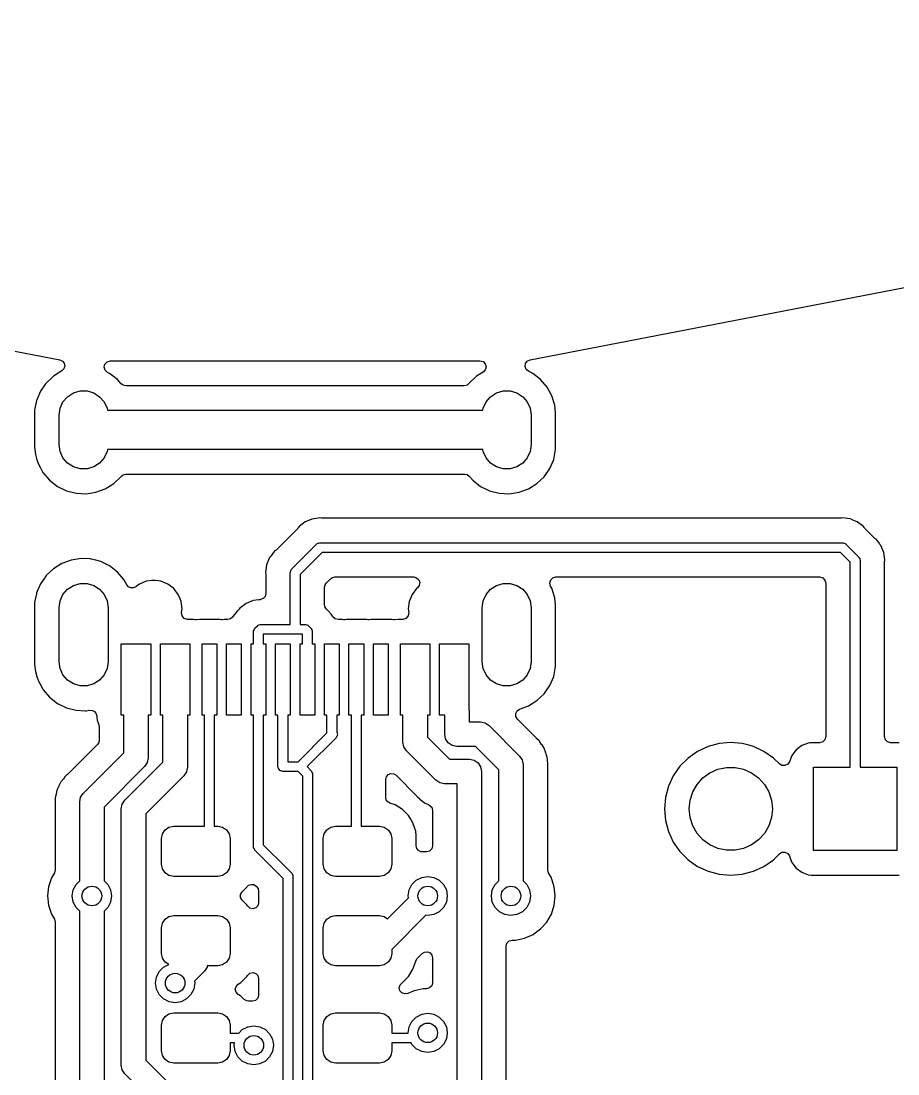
# Model space of a CAD drawing. Extents: x 41 to 271, y -133 to -23.
# Drawn here: x 150.36 to 168.26, y -49.61 to -28.11 of the extents above; entities that cross this region are included whole.
import ezdxf

# ---------------------------------------------------------------- set-up
doc = ezdxf.new("R2010")
doc.units = 0
doc.layers.add('BLACK', color=7, linetype='CONTINUOUS')

msp = doc.modelspace()

# ---------------------------------------------------------------- linework, layer by layer
at = {"layer": 'BLACK', "linetype": 'CONTINUOUS'}
for p, q in [((115.211, -28.1145), (151.15, -35.0294)), ((160.751, -35.0311), (187.64, -29.8303)), ((151.15, -35.0294), (151.204, -35.0539)), ((160.695, -35.0572), (160.751, -35.0311)), ((151.233, -35.2143), (151.192, -35.2564)), ((151.204, -35.0539), (151.24, -35.1002)), ((151.251, -35.158), (151.233, -35.2143)), ((151.24, -35.1002), (151.251, -35.158)), ((152.054, -35.1795), (152.069, -35.1154)), ((152.074, -35.2422), (152.054, -35.1795)), ((152.069, -35.1154), (152.115, -35.068)), ((152.124, -35.2858), (152.074, -35.2422)), ((152.115, -35.068), (152.178, -35.0505)), ((152.178, -35.0505), (159.729, -35.0505)), ((159.729, -35.0505), (159.791, -35.0667)), ((159.791, -35.0667), (159.836, -35.1111)), ((159.838, -35.2336), (159.795, -35.2797)), ((159.836, -35.1111), (159.853, -35.172)), ((159.853, -35.172), (159.838, -35.2336)), ((160.651, -35.1673), (160.659, -35.1066)), ((160.673, -35.2244), (160.651, -35.1673)), ((160.659, -35.1066), (160.695, -35.0572)), ((160.719, -35.2641), (160.673, -35.2244)), ((150.989, -35.393), (150.871, -35.5049)), ((151.018, -35.3647), (150.989, -35.393)), ((151.192, -35.2564), (151.018, -35.3647)), ((152.166, -35.3066), (152.124, -35.2858)), ((152.327, -35.4311), (152.166, -35.3066)), ((152.4, -35.5163), (152.327, -35.4311)), ((159.658, -35.3647), (159.511, -35.5049)), ((159.795, -35.2797), (159.658, -35.3647)), ((160.806, -35.3066), (160.719, -35.2641)), ((160.967, -35.4311), (160.806, -35.3066)), ((160.806, -35.3066), (160.806, -35.3066)), ((161.099, -35.5855), (160.967, -35.4311)), ((150.755, -35.6719), (150.679, -35.8487)), ((150.859, -35.5222), (150.755, -35.6719)), ((150.871, -35.5049), (150.859, -35.5222)), ((151.426, -35.7052), (151.563, -35.6651)), ((151.563, -35.6651), (151.705, -35.6651)), ((151.705, -35.6651), (151.842, -35.7052)), ((152.442, -35.5482), (152.4, -35.5163)), ((152.494, -35.5595), (152.442, -35.5482)), ((159.408, -35.5595), (152.494, -35.5595)), ((159.466, -35.5454), (159.408, -35.5595)), ((159.502, -35.5136), (159.466, -35.5454)), ((159.503, -35.5123), (159.502, -35.5136)), ((159.502, -35.5136), (159.502, -35.5136)), ((159.51, -35.5063), (159.503, -35.5123)), ((159.511, -35.5053), (159.51, -35.5063)), ((159.511, -35.5049), (159.511, -35.5053)), ((160.066, -35.7052), (160.203, -35.6651)), ((160.203, -35.6651), (160.345, -35.6651)), ((160.345, -35.6651), (160.482, -35.7052)), ((161.198, -35.7634), (161.099, -35.5855)), ((150.674, -35.8589), (150.633, -36.0583)), ((150.679, -35.8487), (150.674, -35.8589)), ((151.154, -36.0191), (151.213, -35.8897)), ((151.213, -35.8897), (151.307, -35.7821)), ((151.307, -35.7821), (151.426, -35.7052)), ((151.842, -35.7052), (151.961, -35.7821)), ((151.961, -35.7821), (152.055, -35.8897)), ((152.055, -35.8897), (152.114, -36.0191)), ((159.794, -36.0191), (159.853, -35.8897)), ((159.853, -35.8897), (159.947, -35.7821)), ((159.947, -35.7821), (160.066, -35.7052)), ((160.482, -35.7052), (160.601, -35.7821)), ((160.601, -35.7821), (160.695, -35.8897)), ((160.695, -35.8897), (160.754, -36.0191)), ((161.259, -35.9576), (161.198, -35.7634)), ((150.633, -36.0583), (150.633, -36.8107)), ((151.134, -36.16), (151.154, -36.0191)), ((152.114, -36.0191), (152.12, -36.06)), ((152.12, -36.06), (159.788, -36.06)), ((159.788, -36.06), (159.794, -36.0191)), ((160.754, -36.0191), (160.774, -36.16)), ((161.274, -36.1093), (161.259, -35.9576)), ((151.134, -36.76), (151.134, -36.16)), ((160.774, -36.16), (160.774, -36.76)), ((161.274, -36.8617), (161.274, -36.1093)), ((150.633, -36.8107), (150.639, -36.8617)), ((150.639, -36.8617), (150.649, -36.9624)), ((150.649, -36.9624), (150.682, -37.0691)), ((151.154, -36.9009), (151.134, -36.76)), ((151.213, -37.0303), (151.154, -36.9009)), ((152.114, -36.9009), (152.055, -37.0303)), ((152.12, -36.86), (152.114, -36.9009)), ((159.788, -36.86), (152.12, -36.86)), ((159.794, -36.9009), (159.788, -36.86)), ((159.853, -37.0303), (159.794, -36.9009)), ((160.754, -36.9009), (160.695, -37.0303)), ((160.774, -36.76), (160.754, -36.9009)), ((161.234, -37.0611), (161.274, -36.8617)), ((150.682, -37.0691), (150.71, -37.1566)), ((150.71, -37.1566), (150.752, -37.2323)), ((151.307, -37.1379), (151.213, -37.0303)), ((151.426, -37.2148), (151.307, -37.1379)), ((151.961, -37.1379), (151.842, -37.2148)), ((152.055, -37.0303), (151.961, -37.1379)), ((159.947, -37.1379), (159.853, -37.0303)), ((160.066, -37.2148), (159.947, -37.1379)), ((160.601, -37.1379), (160.482, -37.2148)), ((160.695, -37.0303), (160.601, -37.1379)), ((161.153, -37.248), (161.234, -37.0611)), ((150.752, -37.2323), (150.805, -37.3283)), ((150.805, -37.3283), (150.809, -37.3345)), ((150.809, -37.3345), (150.941, -37.4889)), ((151.563, -37.2549), (151.426, -37.2148)), ((151.705, -37.2549), (151.563, -37.2549)), ((151.842, -37.2148), (151.705, -37.2549)), ((152.406, -37.4064), (152.442, -37.3746)), ((152.442, -37.3746), (152.5, -37.3605)), ((152.5, -37.3605), (159.414, -37.3605)), ((159.414, -37.3605), (159.466, -37.3718)), ((159.466, -37.3718), (159.508, -37.4037)), ((160.203, -37.2549), (160.066, -37.2148)), ((160.345, -37.2549), (160.203, -37.2549)), ((160.482, -37.2148), (160.345, -37.2549)), ((161.037, -37.4151), (161.153, -37.248)), ((150.941, -37.4889), (151.102, -37.6134)), ((152.077, -37.6629), (152.25, -37.5553)), ((152.25, -37.5553), (152.397, -37.4151)), ((152.397, -37.4151), (152.398, -37.4137)), ((152.398, -37.4137), (152.405, -37.4077)), ((152.405, -37.4077), (152.406, -37.4064)), ((152.406, -37.4064), (152.406, -37.4064)), ((159.508, -37.4037), (159.581, -37.4889)), ((159.581, -37.4889), (159.742, -37.6134)), ((160.717, -37.6629), (160.89, -37.5553)), ((160.89, -37.5553), (161.037, -37.4151)), ((151.102, -37.6134), (151.285, -37.7031)), ((151.285, -37.7031), (151.482, -37.7541)), ((151.482, -37.7541), (151.685, -37.7644)), ((151.685, -37.7644), (151.886, -37.7336)), ((151.685, -37.7644), (151.685, -37.7644)), ((151.685, -37.7644), (151.685, -37.7644)), ((151.886, -37.7336), (152.077, -37.6629)), ((151.886, -37.7336), (151.886, -37.7336)), ((159.742, -37.6134), (159.867, -37.675)), ((159.867, -37.675), (159.925, -37.7031)), ((159.925, -37.7031), (160.122, -37.7541)), ((160.122, -37.7541), (160.325, -37.7644)), ((160.325, -37.7644), (160.526, -37.7336)), ((160.325, -37.7644), (160.325, -37.7644)), ((160.325, -37.7644), (160.325, -37.7644)), ((160.526, -37.7336), (160.717, -37.6629)), ((160.526, -37.7336), (160.526, -37.7336)), ((156.016, -38.4588), (156.006, -38.471)), ((156.036, -38.4337), (156.016, -38.4588)), ((156.161, -38.3375), (156.036, -38.4337)), ((156.281, -38.288), (156.161, -38.3375)), ((156.293, -38.2788), (156.281, -38.288)), ((156.464, -38.2563), (156.293, -38.2788)), ((156.491, -38.2598), (156.464, -38.2563)), ((156.495, -38.2604), (156.491, -38.2598)), ((156.511, -38.2615), (156.495, -38.2604)), ((167.085, -38.2615), (156.511, -38.2615)), ((167.101, -38.2604), (167.085, -38.2615)), ((167.105, -38.2599), (167.101, -38.2604)), ((167.132, -38.2563), (167.105, -38.2599)), ((167.289, -38.277), (167.132, -38.2563)), ((167.293, -38.2785), (167.289, -38.277)), ((167.343, -38.2995), (167.293, -38.2785)), ((167.435, -38.3375), (167.343, -38.2995)), ((167.56, -38.4337), (167.435, -38.3375)), ((167.572, -38.4492), (167.56, -38.4337)), ((167.578, -38.4571), (167.572, -38.4492)), ((167.58, -38.4588), (167.578, -38.4571)), ((167.59, -38.471), (167.58, -38.4588)), ((156.006, -38.471), (155.565, -38.9118)), ((167.782, -38.6628), (167.59, -38.471)), ((167.794, -38.6735), (167.782, -38.6628)), ((167.819, -38.6927), (167.794, -38.6735)), ((155.885, -39.2993), (156.393, -38.7913)), ((156.393, -38.7913), (156.4, -38.7876)), ((156.4, -38.7876), (156.405, -38.7811)), ((156.405, -38.7811), (156.427, -38.7739)), ((156.427, -38.7739), (156.448, -38.7632)), ((156.448, -38.7632), (156.456, -38.7645)), ((156.456, -38.7645), (156.464, -38.762)), ((156.464, -38.762), (167.132, -38.762)), ((167.132, -38.762), (167.14, -38.7645)), ((167.14, -38.7645), (167.148, -38.7632)), ((167.148, -38.7632), (167.169, -38.7739)), ((167.169, -38.7739), (167.191, -38.7811)), ((167.191, -38.7811), (167.196, -38.7876)), ((167.196, -38.7876), (167.203, -38.7913)), ((167.203, -38.7913), (167.462, -39.0503)), ((167.872, -38.7617), (167.819, -38.6927)), ((167.904, -38.8032), (167.872, -38.7617)), ((167.916, -38.8182), (167.904, -38.8032)), ((167.976, -38.9642), (167.916, -38.8182)), ((151.583, -39.0856), (151.382, -39.1164)), ((151.766, -39.0949), (151.583, -39.0856)), ((151.786, -39.0959), (151.766, -39.0949)), ((151.883, -39.121), (151.786, -39.0959)), ((155.431, -39.0672), (155.371, -39.2132)), ((155.455, -39.0359), (155.431, -39.0672)), ((155.528, -38.9417), (155.455, -39.0359)), ((155.455, -39.0359), (155.455, -39.0359)), ((155.553, -38.9225), (155.528, -38.9417)), ((155.565, -38.9118), (155.553, -38.9225)), ((156.505, -38.962), (156.056, -39.4114)), ((167.091, -38.962), (156.505, -38.962)), ((167.291, -39.1624), (167.091, -38.962)), ((167.462, -39.0503), (167.465, -39.0575)), ((167.465, -39.0575), (167.472, -39.0622)), ((167.472, -39.0622), (167.479, -39.0845)), ((167.479, -39.0845), (167.49, -39.1054)), ((167.49, -39.1054), (167.489, -39.1133)), ((167.489, -39.1133), (167.491, -39.121)), ((167.99, -39.0672), (167.976, -38.9642)), ((167.997, -39.121), (167.99, -39.0672)), ((151.018, -39.2947), (150.951, -39.3587)), ((151.191, -39.1871), (151.018, -39.2947)), ((151.382, -39.1164), (151.191, -39.1871)), ((151.983, -39.1469), (151.883, -39.121)), ((152.166, -39.2366), (151.983, -39.1469)), ((152.193, -39.2574), (152.166, -39.2366)), ((152.327, -39.3611), (152.193, -39.2574)), ((155.371, -39.2132), (155.35, -39.37)), ((155.868, -39.3335), (155.875, -39.3112)), ((155.875, -39.3112), (155.882, -39.3065)), ((155.882, -39.3065), (155.885, -39.2993)), ((167.291, -43.346), (167.291, -39.1624)), ((167.491, -39.121), (167.491, -43.346)), ((167.992, -39.1685), (167.993, -39.1523)), ((167.992, -42.7215), (167.992, -39.1685)), ((167.993, -39.1523), (167.997, -39.121)), ((150.833, -39.4899), (150.755, -39.6019)), ((150.871, -39.4349), (150.833, -39.4899)), ((150.951, -39.3587), (150.871, -39.4349)), ((152.459, -39.5155), (152.327, -39.3611)), ((152.486, -39.5629), (152.459, -39.5155)), ((153.026, -39.5345), (152.914, -39.5493)), ((153.102, -39.5345), (153.026, -39.5345)), ((153.026, -39.5345), (153.026, -39.5345)), ((153.214, -39.5493), (153.102, -39.5345)), ((153.102, -39.5345), (153.102, -39.5345)), ((155.35, -39.37), (155.354, -39.4013)), ((155.354, -39.4013), (155.356, -39.4175)), ((155.356, -39.4175), (155.356, -39.8022)), ((155.856, -39.37), (155.858, -39.3623)), ((155.856, -40.43), (155.856, -39.37)), ((155.857, -39.3544), (155.868, -39.3335)), ((155.858, -39.3623), (155.857, -39.3544)), ((156.056, -39.4114), (156.056, -40.43)), ((156.593, -39.5824), (156.676, -39.4988)), ((156.676, -39.4988), (156.717, -39.4719)), ((156.717, -39.4719), (156.764, -39.4625)), ((156.764, -39.4625), (158.377, -39.4625)), ((158.377, -39.4625), (158.436, -39.4775)), ((158.436, -39.4775), (158.481, -39.519)), ((158.481, -39.519), (158.501, -39.5768)), ((161.157, -39.5849), (161.174, -39.5236)), ((161.174, -39.5236), (161.219, -39.4789)), ((161.219, -39.4789), (161.281, -39.4625)), ((161.281, -39.4625), (166.666, -39.4625)), ((166.666, -39.4625), (166.728, -39.4791)), ((166.728, -39.4791), (166.774, -39.5245)), ((166.774, -39.5245), (166.79, -39.5865)), ((150.755, -39.6019), (150.674, -39.7889)), ((151.213, -39.8197), (151.307, -39.7121)), ((151.307, -39.7121), (151.426, -39.6352)), ((151.426, -39.6352), (151.563, -39.5951)), ((151.563, -39.5951), (151.705, -39.5951)), ((151.705, -39.5951), (151.842, -39.6352)), ((151.842, -39.6352), (151.961, -39.7121)), ((151.961, -39.7121), (152.055, -39.8197)), ((152.519, -39.6233), (152.486, -39.5629)), ((152.554, -39.663), (152.519, -39.6233)), ((152.602, -39.6845), (152.554, -39.663)), ((152.655, -39.684), (152.602, -39.6845)), ((152.703, -39.6615), (152.655, -39.684)), ((152.708, -39.6575), (152.703, -39.6615)), ((152.759, -39.6187), (152.708, -39.6575)), ((152.774, -39.6073), (152.759, -39.6187)), ((152.914, -39.5493), (152.774, -39.6073)), ((153.341, -39.602), (153.214, -39.5493)), ((153.354, -39.6073), (153.341, -39.602)), ((153.474, -39.6995), (153.354, -39.6073)), ((153.567, -39.8198), (153.474, -39.6995)), ((156.556, -39.6701), (156.566, -39.6226)), ((156.556, -40.026), (156.556, -39.6701)), ((156.566, -39.6226), (156.593, -39.5824)), ((158.434, -39.6995), (158.341, -39.8198)), ((158.453, -39.6849), (158.434, -39.6995)), ((158.49, -39.6369), (158.453, -39.6849)), ((158.501, -39.5768), (158.49, -39.6369)), ((159.853, -39.8197), (159.947, -39.7121)), ((159.947, -39.7121), (160.066, -39.6352)), ((160.066, -39.6352), (160.203, -39.5951)), ((160.203, -39.5951), (160.345, -39.5951)), ((160.345, -39.5951), (160.482, -39.6352)), ((160.482, -39.6352), (160.601, -39.7121)), ((160.601, -39.7121), (160.695, -39.8197)), ((161.172, -39.6467), (161.157, -39.5849)), ((161.198, -39.6934), (161.172, -39.6467)), ((161.259, -39.8876), (161.198, -39.6934)), ((166.79, -39.5865), (166.79, -42.7215)), ((150.671, -39.8068), (150.634, -39.9842)), ((150.674, -39.7889), (150.671, -39.8068)), ((151.134, -40.09), (151.154, -39.9491)), ((151.154, -39.9491), (151.213, -39.8197)), ((152.055, -39.8197), (152.114, -39.9491)), ((152.114, -39.9491), (152.134, -40.09)), ((153.603, -39.9078), (153.567, -39.8198)), ((153.625, -39.9598), (153.603, -39.9078)), ((153.644, -40.11), (153.625, -39.9598)), ((155.097, -39.945), (154.951, -40.0055)), ((155.215, -39.9295), (155.097, -39.945)), ((155.237, -39.9266), (155.215, -39.9295)), ((155.248, -39.9251), (155.237, -39.9266)), ((155.303, -39.9038), (155.248, -39.9251)), ((155.341, -39.8595), (155.303, -39.9038)), ((155.356, -39.8022), (155.341, -39.8595)), ((158.283, -39.9598), (158.264, -40.11)), ((158.341, -39.8198), (158.283, -39.9598)), ((159.774, -40.09), (159.794, -39.9491)), ((159.794, -39.9491), (159.853, -39.8197)), ((160.695, -39.8197), (160.754, -39.9491)), ((160.754, -39.9491), (160.774, -40.09)), ((161.274, -40.0393), (161.259, -39.8876)), ((150.634, -39.9842), (150.633, -39.9883)), ((150.633, -39.9883), (150.633, -41.2407)), ((151.134, -41.19), (151.134, -40.09)), ((152.134, -40.09), (152.134, -41.19)), ((153.634, -40.1893), (153.644, -40.11)), ((153.645, -40.2579), (153.634, -40.1893)), ((154.771, -40.1575), (154.691, -40.2621)), ((154.776, -40.1517), (154.771, -40.1575)), ((154.791, -40.1399), (154.776, -40.1517)), ((154.814, -40.1171), (154.791, -40.1399)), ((154.826, -40.1017), (154.814, -40.1171)), ((154.951, -40.0055), (154.826, -40.1017)), ((156.563, -40.0659), (156.556, -40.026)), ((156.582, -40.1015), (156.563, -40.0659)), ((156.594, -40.1171), (156.582, -40.1015)), ((156.617, -40.1399), (156.594, -40.1171)), ((156.632, -40.1517), (156.617, -40.1399)), ((156.687, -40.2232), (156.632, -40.1517)), ((158.274, -40.1893), (158.263, -40.2579)), ((158.264, -40.11), (158.274, -40.1893)), ((159.774, -41.19), (159.774, -40.09)), ((160.774, -40.09), (160.774, -41.19)), ((161.274, -41.2917), (161.274, -40.0393)), ((153.69, -40.3101), (153.645, -40.2579)), ((153.757, -40.3295), (153.69, -40.3101)), ((153.852, -40.3295), (153.757, -40.3295)), ((153.879, -40.3324), (153.852, -40.3295)), ((153.852, -40.3295), (153.852, -40.3295)), ((153.916, -40.3364), (153.879, -40.3324)), ((153.942, -40.3364), (153.916, -40.3364)), ((154.006, -40.3295), (153.942, -40.3364)), ((154.402, -40.3295), (154.006, -40.3295)), ((154.415, -40.3309), (154.402, -40.3295)), ((154.402, -40.3295), (154.402, -40.3295)), ((154.441, -40.3337), (154.415, -40.3309)), ((154.467, -40.3337), (154.441, -40.3337)), ((154.506, -40.3295), (154.467, -40.3337)), ((154.578, -40.3295), (154.506, -40.3295)), ((154.633, -40.3167), (154.578, -40.3295)), ((154.677, -40.281), (154.633, -40.3167)), ((154.691, -40.2621), (154.677, -40.281)), ((154.691, -40.2621), (154.691, -40.2621)), ((154.691, -40.2621), (154.691, -40.2621)), ((156.717, -40.2621), (156.687, -40.2232)), ((156.729, -40.2772), (156.717, -40.2621)), ((156.731, -40.281), (156.729, -40.2772)), ((156.729, -40.2772), (156.729, -40.2772)), ((156.775, -40.3167), (156.731, -40.281)), ((156.83, -40.3295), (156.775, -40.3167)), ((156.902, -40.3295), (156.83, -40.3295)), ((156.915, -40.3309), (156.902, -40.3295)), ((156.902, -40.3295), (156.902, -40.3295)), ((156.941, -40.3337), (156.915, -40.3309)), ((156.967, -40.3337), (156.941, -40.3337)), ((157.006, -40.3295), (156.967, -40.3337)), ((157.402, -40.3295), (157.006, -40.3295)), ((157.415, -40.3309), (157.402, -40.3295)), ((157.402, -40.3295), (157.402, -40.3295)), ((157.441, -40.3337), (157.415, -40.3309)), ((157.467, -40.3337), (157.441, -40.3337)), ((157.506, -40.3295), (157.467, -40.3337)), ((157.902, -40.3295), (157.506, -40.3295)), ((157.929, -40.3324), (157.902, -40.3295)), ((157.902, -40.3295), (157.902, -40.3295)), ((157.966, -40.3364), (157.929, -40.3324)), ((157.992, -40.3364), (157.966, -40.3364)), ((158.056, -40.3295), (157.992, -40.3364)), ((158.151, -40.3295), (158.056, -40.3295)), ((158.218, -40.3101), (158.151, -40.3295)), ((158.263, -40.2579), (158.218, -40.3101)), ((155.104, -40.58), (155.106, -40.5723)), ((155.104, -40.83), (155.104, -40.58)), ((155.105, -40.5644), (155.116, -40.5435)), ((155.106, -40.5723), (155.105, -40.5644)), ((155.116, -40.5435), (155.123, -40.5212)), ((155.123, -40.5212), (155.13, -40.5165)), ((155.13, -40.5165), (155.133, -40.5093)), ((155.133, -40.5093), (155.183, -40.4593)), ((155.183, -40.4593), (155.19, -40.4556)), ((155.19, -40.4556), (155.195, -40.4491)), ((155.195, -40.4491), (155.217, -40.4419)), ((155.217, -40.4419), (155.238, -40.4312)), ((155.238, -40.4312), (155.246, -40.4325)), ((155.246, -40.4325), (155.254, -40.43)), ((155.254, -40.43), (155.856, -40.43)), ((156.056, -40.43), (156.154, -40.43)), ((156.154, -40.43), (156.162, -40.4325)), ((156.162, -40.4325), (156.17, -40.4312)), ((156.17, -40.4312), (156.191, -40.4419)), ((156.191, -40.4419), (156.213, -40.4491)), ((156.213, -40.4491), (156.218, -40.4556)), ((156.218, -40.4556), (156.225, -40.4593)), ((156.225, -40.4593), (156.275, -40.5093)), ((156.275, -40.5093), (156.278, -40.5165)), ((156.278, -40.5165), (156.285, -40.5212)), ((156.285, -40.5212), (156.292, -40.5435)), ((156.292, -40.5435), (156.303, -40.5644)), ((156.303, -40.5644), (156.302, -40.5723)), ((156.302, -40.5723), (156.304, -40.58)), ((156.304, -40.58), (156.304, -40.83)), ((152.404, -42.28), (152.404, -40.83)), ((152.404, -40.83), (153.004, -40.83)), ((153.004, -40.83), (153.004, -42.28)), ((153.204, -42.28), (153.204, -40.83)), ((153.204, -40.83), (153.804, -40.83)), ((153.804, -40.83), (153.804, -42.28)), ((154.054, -42.28), (154.054, -40.83)), ((154.054, -40.83), (154.354, -40.83)), ((154.354, -40.83), (154.354, -42.28)), ((154.554, -42.28), (154.554, -40.83)), ((154.554, -40.83), (154.854, -40.83)), ((154.854, -40.83), (154.854, -42.28)), ((155.054, -42.28), (155.054, -40.83)), ((155.054, -40.83), (155.104, -40.83)), ((155.956, -40.63), (155.304, -40.63)), ((155.304, -40.63), (155.304, -40.83)), ((155.304, -40.83), (155.354, -40.83)), ((155.354, -40.83), (155.354, -42.28)), ((155.554, -42.28), (155.554, -40.83)), ((155.554, -40.83), (155.854, -40.83)), ((155.854, -40.83), (155.854, -42.28)), ((156.104, -40.63), (155.956, -40.63)), ((156.054, -42.28), (156.054, -40.83)), ((156.054, -40.83), (156.104, -40.83)), ((156.104, -40.83), (156.104, -40.63)), ((156.304, -40.83), (156.354, -40.83)), ((156.354, -40.83), (156.354, -42.28)), ((156.554, -42.28), (156.554, -40.83)), ((156.554, -40.83), (156.854, -40.83)), ((156.854, -40.83), (156.854, -42.28)), ((157.054, -42.28), (157.054, -40.83)), ((157.054, -40.83), (157.354, -40.83)), ((157.354, -40.83), (157.354, -42.28)), ((157.554, -42.28), (157.554, -40.83)), ((157.554, -40.83), (157.854, -40.83)), ((157.854, -40.83), (157.854, -42.28)), ((158.104, -42.28), (158.104, -40.83)), ((158.104, -40.83), (158.704, -40.83)), ((158.704, -40.83), (158.704, -42.28)), ((158.904, -42.28), (158.904, -40.83)), ((158.904, -40.83), (159.504, -40.83)), ((159.504, -40.83), (159.504, -42.1699)), ((150.633, -41.2407), (150.649, -41.3924)), ((151.154, -41.3309), (151.134, -41.19)), ((152.134, -41.19), (152.114, -41.3309)), ((159.794, -41.3309), (159.774, -41.19)), ((160.774, -41.19), (160.754, -41.3309)), ((150.649, -41.3924), (150.68, -41.4911)), ((151.213, -41.4603), (151.154, -41.3309)), ((151.307, -41.5679), (151.213, -41.4603)), ((152.055, -41.4603), (151.961, -41.5679)), ((152.114, -41.3309), (152.055, -41.4603)), ((159.853, -41.4603), (159.794, -41.3309)), ((159.947, -41.5679), (159.853, -41.4603)), ((160.695, -41.4603), (160.601, -41.5679)), ((160.754, -41.3309), (160.695, -41.4603)), ((161.234, -41.4911), (161.274, -41.2917)), ((150.68, -41.4911), (150.71, -41.5866)), ((150.71, -41.5866), (150.738, -41.6376)), ((150.738, -41.6376), (150.796, -41.7412)), ((151.426, -41.6448), (151.307, -41.5679)), ((151.563, -41.6849), (151.426, -41.6448)), ((151.705, -41.6849), (151.563, -41.6849)), ((151.842, -41.6448), (151.705, -41.6849)), ((151.961, -41.5679), (151.842, -41.6448)), ((160.066, -41.6448), (159.947, -41.5679)), ((160.203, -41.6849), (160.066, -41.6448)), ((160.345, -41.6849), (160.203, -41.6849)), ((160.482, -41.6448), (160.345, -41.6849)), ((160.601, -41.5679), (160.482, -41.6448)), ((161.037, -41.8451), (161.153, -41.678)), ((161.153, -41.678), (161.234, -41.4911)), ((150.796, -41.7412), (150.809, -41.7645)), ((150.809, -41.7645), (150.941, -41.9189)), ((160.89, -41.9853), (161.037, -41.8451)), ((150.941, -41.9189), (151.102, -42.0434)), ((151.102, -42.0434), (151.285, -42.1331)), ((160.608, -42.1331), (160.717, -42.0929)), ((160.717, -42.0929), (160.89, -41.9853)), ((151.285, -42.1331), (151.482, -42.1841)), ((151.482, -42.1841), (151.667, -42.1935)), ((151.667, -42.1935), (151.685, -42.1944)), ((151.685, -42.1944), (151.761, -42.1828)), ((151.685, -42.1944), (151.685, -42.1944)), ((151.685, -42.1944), (151.685, -42.1944)), ((151.761, -42.1828), (151.814, -42.1861)), ((151.814, -42.1861), (151.86, -42.2112)), ((151.86, -42.2112), (151.892, -42.2536)), ((151.892, -42.2536), (151.903, -42.3053)), ((151.903, -42.3053), (151.903, -42.3279)), ((151.903, -42.3279), (151.91, -42.3875)), ((152.454, -42.28), (152.404, -42.28)), ((152.454, -43.0525), (152.454, -42.28)), ((153.004, -42.28), (152.954, -42.28)), ((152.954, -42.28), (152.954, -43.1561)), ((153.254, -42.28), (153.204, -42.28)), ((153.254, -43.2424), (153.254, -42.28)), ((153.804, -42.28), (153.754, -42.28)), ((153.754, -42.28), (153.754, -43.346)), ((154.104, -42.28), (154.054, -42.28)), ((154.104, -44.549), (154.104, -42.28)), ((154.354, -42.28), (154.304, -42.28)), ((154.304, -42.28), (154.304, -44.549)), ((154.854, -42.28), (154.554, -42.28)), ((155.104, -42.28), (155.054, -42.28)), ((155.104, -44.968), (155.104, -42.28)), ((155.354, -42.28), (155.304, -42.28)), ((155.304, -42.28), (155.304, -44.9266)), ((155.604, -42.28), (155.554, -42.28)), ((155.604, -43.334), (155.604, -42.28)), ((155.854, -42.28), (155.804, -42.28)), ((155.804, -42.28), (155.804, -43.234)), ((156.354, -42.28), (156.054, -42.28)), ((156.604, -42.28), (156.554, -42.28)), ((156.604, -42.6446), (156.604, -42.28)), ((156.854, -42.28), (156.804, -42.28)), ((156.804, -42.28), (156.804, -42.6235)), ((157.104, -42.28), (157.054, -42.28)), ((157.104, -44.549), (157.104, -42.28)), ((157.354, -42.28), (157.304, -42.28)), ((157.304, -42.28), (157.304, -44.549)), ((157.854, -42.28), (157.554, -42.28)), ((158.154, -42.28), (158.104, -42.28)), ((158.154, -42.834), (158.154, -42.28)), ((158.704, -42.28), (158.654, -42.28)), ((158.654, -42.28), (158.654, -42.7304)), ((159.005, -42.28), (158.904, -42.28)), ((159.008, -42.2841), (159.005, -42.28)), ((159.008, -42.672), (159.008, -42.2841)), ((159.504, -42.1699), (159.508, -42.1901)), ((159.508, -42.1901), (159.508, -42.1901)), ((159.508, -42.1901), (159.508, -42.422)), ((160.459, -42.2492), (160.487, -42.1943)), ((160.461, -42.3105), (160.459, -42.2492)), ((160.493, -42.3634), (160.461, -42.3105)), ((160.487, -42.1943), (160.537, -42.1594)), ((160.537, -42.1594), (160.608, -42.1331)), ((151.91, -42.3875), (151.946, -42.4834)), ((151.946, -42.4834), (151.953, -42.5267)), ((151.953, -42.5267), (151.953, -42.7938)), ((159.508, -42.422), (159.74, -42.422)), ((159.74, -42.422), (159.836, -42.441)), ((159.836, -42.441), (159.917, -42.4952)), ((159.917, -42.4952), (160.538, -43.1168)), ((160.612, -42.4822), (160.493, -42.3634)), ((160.883, -42.7539), (160.612, -42.4822)), ((156.015, -43.234), (156.604, -42.6446)), ((156.789, -42.7427), (156.197, -43.334)), ((156.796, -42.7286), (156.789, -42.7427)), ((156.807, -42.7174), (156.796, -42.7286)), ((156.804, -42.6235), (156.807, -42.6266)), ((156.807, -42.6266), (156.81, -42.6422)), ((156.81, -42.7018), (156.807, -42.7174)), ((156.81, -42.6422), (156.817, -42.6564)), ((156.817, -42.6876), (156.81, -42.7018)), ((156.817, -42.6564), (156.814, -42.672)), ((156.814, -42.672), (156.817, -42.6876)), ((158.654, -42.7304), (159.108, -43.184)), ((159.027, -42.7677), (159.008, -42.672)), ((159.081, -42.8488), (159.027, -42.7677)), ((160.886, -42.7564), (160.883, -42.7539)), ((160.941, -42.8087), (160.886, -42.7564)), ((166.79, -42.7215), (166.774, -42.7835)), ((168.008, -42.7835), (167.992, -42.7215)), ((151.917, -42.8815), (151.319, -43.4798)), ((151.944, -42.8413), (151.917, -42.8815)), ((151.953, -42.7938), (151.944, -42.8413)), ((158.173, -42.9297), (158.154, -42.834)), ((158.227, -43.0108), (158.173, -42.9297)), ((159.162, -42.903), (159.081, -42.8488)), ((159.258, -42.922), (159.162, -42.903)), ((159.636, -42.922), (159.258, -42.922)), ((160.112, -43.3971), (159.636, -42.922)), ((160.954, -42.8238), (160.941, -42.8087)), ((160.954, -42.8249), (160.954, -42.8238)), ((160.988, -42.8792), (160.954, -42.8249)), ((160.954, -42.8249), (160.954, -42.8249)), ((160.994, -42.8887), (160.988, -42.8792)), ((160.996, -42.8917), (160.994, -42.8887)), ((161.037, -42.9544), (160.996, -42.8917)), ((161.037, -42.9555), (161.037, -42.9544)), ((161.037, -42.9544), (161.037, -42.9544)), ((161.046, -42.973), (161.037, -42.9555)), ((161.046, -42.9742), (161.046, -42.973)), ((161.065, -43.0315), (161.046, -42.9742)), ((161.046, -42.9742), (161.046, -42.9742)), ((164.387, -42.9221), (164.173, -43.022)), ((164.616, -42.8609), (164.387, -42.9221)), ((164.851, -42.8403), (164.616, -42.8609)), ((165.086, -42.8609), (164.851, -42.8403)), ((165.245, -42.9035), (165.086, -42.8609)), ((165.315, -42.9221), (165.245, -42.9035)), ((165.529, -43.022), (165.315, -42.9221)), ((166.299, -42.9022), (166.183, -42.9885)), ((166.434, -42.8519), (166.299, -42.9022)), ((166.463, -42.8487), (166.434, -42.8519)), ((166.493, -42.8455), (166.463, -42.8487)), ((166.666, -42.8455), (166.493, -42.8455)), ((166.728, -42.8289), (166.666, -42.8455)), ((166.774, -42.7835), (166.728, -42.8289)), ((168.053, -42.8289), (168.008, -42.7835)), ((168.115, -42.8455), (168.053, -42.8289)), ((168.289, -42.8455), (168.115, -42.8455)), ((151.628, -43.8788), (152.454, -43.0525)), ((152.954, -43.1561), (152.935, -43.2517)), ((158.827, -43.6108), (158.227, -43.0108)), ((159.108, -43.184), (159.512, -43.184)), ((159.512, -43.184), (159.608, -43.203)), ((160.538, -43.1168), (160.592, -43.1979)), ((160.592, -43.1979), (160.612, -43.2936)), ((161.07, -43.0454), (161.065, -43.0315)), ((161.071, -43.0488), (161.07, -43.0454)), ((161.083, -43.0807), (161.071, -43.0488)), ((161.097, -43.1205), (161.083, -43.0807)), ((161.101, -43.1395), (161.097, -43.1205)), ((161.101, -43.1408), (161.101, -43.1395)), ((161.106, -43.1925), (161.101, -43.1408)), ((161.101, -43.1408), (161.101, -43.1408)), ((161.108, -43.2155), (161.106, -43.1925)), ((163.98, -43.1575), (163.813, -43.3246)), ((164.173, -43.022), (163.98, -43.1575)), ((165.722, -43.1575), (165.529, -43.022)), ((165.844, -43.2794), (165.722, -43.1575)), ((165.722, -43.1575), (165.722, -43.1575)), ((165.722, -43.1575), (165.722, -43.1575)), ((166.097, -43.1037), (166.048, -43.2351)), ((166.183, -42.9885), (166.097, -43.1037)), ((152.881, -43.3328), (152.054, -44.1591)), ((152.477, -44.0192), (153.254, -43.2424)), ((152.935, -43.2517), (152.881, -43.3328)), ((153.754, -43.346), (153.737, -43.4328)), ((153.754, -43.346), (153.754, -43.346)), ((155.609, -43.3491), (155.604, -43.334)), ((155.609, -43.3649), (155.609, -43.3491)), ((155.618, -43.3777), (155.609, -43.3649)), ((155.623, -43.3928), (155.618, -43.3777)), ((155.636, -43.4021), (155.623, -43.3928)), ((155.645, -43.4149), (155.636, -43.4021)), ((155.804, -43.234), (156.015, -43.234)), ((156.197, -43.334), (156.281, -43.4173)), ((159.608, -43.203), (159.689, -43.2572)), ((159.689, -43.2572), (159.743, -43.3383)), ((159.743, -43.3383), (159.762, -43.434)), ((160.112, -45.6653), (160.112, -43.3971)), ((160.612, -43.2936), (160.612, -43.2936)), ((160.612, -43.2936), (160.612, -45.6653)), ((161.108, -43.2191), (161.108, -43.2155)), ((161.112, -43.2498), (161.108, -43.2191)), ((161.112, -43.2554), (161.112, -43.2498)), ((161.112, -43.2662), (161.112, -43.2554)), ((161.117, -43.3155), (161.112, -43.2662)), ((161.112, -43.3573), (161.113, -43.3393)), ((161.112, -45.4397), (161.112, -43.3573)), ((161.113, -43.3393), (161.115, -43.3246)), ((161.115, -43.3246), (161.117, -43.3155)), ((163.813, -43.3246), (163.677, -43.5182)), ((164.426, -43.4599), (164.588, -43.3876)), ((164.588, -43.3876), (164.762, -43.3507)), ((164.762, -43.3507), (164.94, -43.3507)), ((164.94, -43.3507), (165.114, -43.3876)), ((165.114, -43.3876), (165.276, -43.4599)), ((165.897, -43.3107), (165.844, -43.2794)), ((165.958, -43.3129), (165.897, -43.3107)), ((166.013, -43.2855), (165.958, -43.3129)), ((166.048, -43.2351), (166.013, -43.2855)), ((166.541, -45.046), (166.541, -43.346)), ((166.541, -43.346), (167.291, -43.346)), ((167.491, -43.346), (168.241, -43.346)), ((168.241, -43.346), (168.241, -45.046)), ((151.221, -43.5829), (151.172, -43.6413)), ((151.224, -43.5801), (151.221, -43.5829)), ((151.243, -43.5558), (151.224, -43.5801)), ((151.247, -43.5518), (151.243, -43.5558)), ((151.254, -43.5439), (151.247, -43.5518)), ((151.286, -43.5059), (151.254, -43.5439)), ((151.305, -43.4916), (151.286, -43.5059)), ((151.319, -43.4798), (151.305, -43.4916)), ((153.681, -43.5228), (152.904, -44.2996)), ((153.735, -43.4417), (153.681, -43.5228)), ((153.681, -43.5228), (153.681, -43.5228)), ((153.737, -43.4328), (153.735, -43.4417)), ((155.66, -43.4198), (155.645, -43.4149)), ((155.673, -43.4291), (155.66, -43.4198)), ((155.689, -43.4291), (155.673, -43.4291)), ((155.704, -43.434), (155.689, -43.4291)), ((156.015, -43.434), (155.704, -43.434)), ((156.11, -43.5294), (156.015, -43.434)), ((156.11, -51.016), (156.11, -43.5294)), ((156.281, -43.4173), (156.284, -43.4245)), ((156.284, -43.4245), (156.291, -43.4292)), ((156.291, -43.4292), (156.298, -43.4515)), ((156.298, -43.4515), (156.309, -43.4724)), ((156.309, -43.4724), (156.308, -43.4803)), ((156.308, -43.4803), (156.31, -43.488)), ((156.31, -43.488), (156.31, -51.116)), ((157.804, -43.5952), (157.818, -43.5389)), ((157.804, -43.9614), (157.804, -43.5952)), ((157.818, -43.5389), (157.856, -43.4949)), ((157.856, -43.4949), (157.909, -43.4728)), ((157.909, -43.4728), (157.967, -43.4773)), ((157.967, -43.4773), (158.016, -43.5075)), ((158.016, -43.5075), (158.428, -43.9196)), ((158.908, -43.665), (158.827, -43.6108)), ((159.762, -43.434), (159.762, -54.422)), ((163.677, -43.5182), (163.577, -43.7323)), ((164.163, -43.6964), (164.282, -43.5643)), ((164.282, -43.5643), (164.426, -43.4599)), ((165.276, -43.4599), (165.42, -43.5643)), ((165.42, -43.5643), (165.539, -43.6964)), ((151.087, -43.8166), (151.072, -43.8913)), ((151.094, -43.7982), (151.087, -43.8166)), ((151.128, -43.7301), (151.094, -43.7982)), ((151.13, -43.7268), (151.128, -43.7301)), ((151.162, -43.6577), (151.13, -43.7268)), ((151.172, -43.6413), (151.162, -43.6577)), ((159.004, -43.684), (158.908, -43.665)), ((159.262, -43.684), (159.004, -43.684)), ((159.262, -54.3184), (159.262, -43.684)), ((163.577, -43.7323), (163.516, -43.9606)), ((164.074, -43.8503), (164.163, -43.6964)), ((165.539, -43.6964), (165.628, -43.8503)), ((151.054, -43.9691), (151.052, -43.9884)), ((151.052, -43.9884), (151.054, -44.0647)), ((151.071, -43.8949), (151.054, -43.9691)), ((151.072, -43.8913), (151.071, -43.8949)), ((151.554, -44.0555), (151.574, -43.9599)), ((151.554, -45.6653), (151.554, -44.0555)), ((151.574, -43.9599), (151.628, -43.8788)), ((152.423, -44.1003), (152.477, -44.0192)), ((152.477, -44.0192), (152.477, -44.0192)), ((157.815, -44.0116), (157.804, -43.9614)), ((157.845, -44.0532), (157.815, -44.0116)), ((157.889, -44.0791), (157.845, -44.0532)), ((158.428, -43.9196), (158.44, -43.9333)), ((158.44, -43.9333), (158.454, -43.9525)), ((158.454, -43.9525), (158.492, -43.9844)), ((158.492, -43.9844), (158.5, -43.9917)), ((158.5, -43.9917), (158.504, -43.9956)), ((158.504, -43.9956), (158.529, -44.0148)), ((158.529, -44.0148), (158.531, -44.0171)), ((158.531, -44.0171), (158.589, -44.0653)), ((163.516, -43.9606), (163.495, -44.196)), ((164.001, -44.196), (164.02, -44.0193)), ((164.02, -44.0193), (164.074, -43.8503)), ((165.628, -43.8503), (165.682, -44.0193)), ((165.682, -44.0193), (165.701, -44.196)), ((151.054, -44.0647), (151.054, -44.0683)), ((151.054, -44.0683), (151.054, -45.4397)), ((152.054, -44.1591), (152.054, -45.6653)), ((152.404, -44.196), (152.423, -44.1003)), ((152.404, -49.4265), (152.404, -44.196)), ((157.979, -44.1088), (157.889, -44.0791)), ((157.995, -44.1142), (157.979, -44.1088)), ((158.145, -44.2063), (157.995, -44.1142)), ((158.269, -44.3303), (158.145, -44.2063)), ((158.589, -44.0653), (158.589, -44.0653)), ((158.589, -44.0653), (158.59, -44.0661)), ((158.59, -44.0661), (158.606, -44.0766)), ((158.606, -44.0766), (158.607, -44.0771)), ((158.607, -44.0771), (158.607, -44.0771)), ((158.607, -44.0771), (158.675, -44.1088)), ((158.675, -44.1088), (158.678, -44.1104)), ((158.678, -44.1104), (158.693, -44.1177)), ((158.693, -44.1177), (158.743, -44.1634)), ((158.743, -44.1634), (158.761, -44.2285)), ((158.761, -44.2285), (158.761, -44.9495)), ((163.495, -44.196), (163.516, -44.4314)), ((164.02, -44.3727), (164.001, -44.196)), ((165.701, -44.196), (165.682, -44.3727)), ((152.904, -44.2996), (152.904, -49.3229)), ((158.304, -44.3869), (158.269, -44.3303)), ((158.361, -44.4797), (158.304, -44.3869)), ((158.413, -44.637), (158.361, -44.4797)), ((163.516, -44.4314), (163.544, -44.5358)), ((164.074, -44.5417), (164.02, -44.3727)), ((165.682, -44.3727), (165.628, -44.5417)), ((153.224, -44.799), (153.243, -44.7033)), ((153.243, -44.7033), (153.297, -44.6222)), ((153.297, -44.6222), (153.378, -44.568)), ((153.378, -44.568), (153.474, -44.549)), ((153.474, -44.549), (154.104, -44.549)), ((154.304, -44.549), (154.374, -44.549)), ((154.374, -44.549), (154.47, -44.568)), ((154.47, -44.568), (154.551, -44.6222)), ((154.551, -44.6222), (154.605, -44.7033)), ((154.605, -44.7033), (154.624, -44.799)), ((156.526, -44.799), (156.545, -44.7033)), ((156.545, -44.7033), (156.599, -44.6222)), ((156.599, -44.6222), (156.68, -44.568)), ((156.68, -44.568), (156.776, -44.549)), ((156.776, -44.549), (157.104, -44.549)), ((157.304, -44.549), (157.676, -44.549)), ((157.676, -44.549), (157.772, -44.568)), ((157.772, -44.568), (157.853, -44.6222)), ((157.853, -44.6222), (157.907, -44.7033)), ((157.907, -44.7033), (157.926, -44.799)), ((158.416, -44.6462), (158.413, -44.637)), ((158.426, -44.749), (158.416, -44.6462)), ((163.544, -44.5358), (163.577, -44.6597)), ((163.577, -44.6597), (163.677, -44.8738)), ((164.163, -44.6956), (164.074, -44.5417)), ((164.282, -44.8277), (164.163, -44.6956)), ((165.539, -44.6956), (165.42, -44.8277)), ((165.628, -44.5417), (165.539, -44.6956)), ((153.224, -45.324), (153.224, -44.799)), ((154.624, -44.799), (154.624, -45.324)), ((156.526, -45.324), (156.526, -44.799)), ((157.926, -44.799), (157.926, -45.324)), ((158.426, -44.9504), (158.426, -44.749)), ((163.677, -44.8738), (163.813, -45.0674)), ((164.426, -44.9321), (164.282, -44.8277)), ((165.42, -44.8277), (165.276, -44.9321)), ((155.106, -44.9757), (155.104, -44.968)), ((155.105, -44.9836), (155.106, -44.9757)), ((155.116, -45.0045), (155.105, -44.9836)), ((155.123, -45.0268), (155.116, -45.0045)), ((155.13, -45.0315), (155.123, -45.0268)), ((155.133, -45.0387), (155.13, -45.0315)), ((155.631, -45.5367), (155.133, -45.0387)), ((155.304, -44.9266), (155.773, -45.3953)), ((158.439, -45.0038), (158.426, -44.9504)), ((158.472, -45.0468), (158.439, -45.0038)), ((158.522, -45.071), (158.472, -45.0468)), ((158.555, -45.0714), (158.522, -45.071)), ((158.555, -45.0735), (158.555, -45.0714)), ((158.637, -45.0735), (158.555, -45.0735)), ((158.7, -45.0569), (158.637, -45.0735)), ((158.745, -45.0115), (158.7, -45.0569)), ((158.761, -44.9495), (158.745, -45.0115)), ((163.813, -45.0674), (163.98, -45.2345)), ((164.588, -45.0044), (164.426, -44.9321)), ((164.762, -45.0413), (164.588, -45.0044)), ((164.94, -45.0413), (164.762, -45.0413)), ((165.114, -45.0044), (164.94, -45.0413)), ((165.276, -44.9321), (165.114, -45.0044)), ((165.722, -45.2345), (165.844, -45.1126)), ((165.844, -45.1126), (165.897, -45.0813)), ((165.897, -45.0813), (165.958, -45.0791)), ((165.958, -45.0791), (166.013, -45.1065)), ((166.013, -45.1065), (166.048, -45.1569)), ((168.241, -45.046), (166.541, -45.046)), ((153.243, -45.4197), (153.224, -45.324)), ((154.624, -45.324), (154.605, -45.4197)), ((156.545, -45.4197), (156.526, -45.324)), ((157.926, -45.324), (157.907, -45.4197)), ((163.98, -45.2345), (164.173, -45.37)), ((165.529, -45.37), (165.722, -45.2345)), ((166.048, -45.1569), (166.064, -45.2006)), ((166.064, -45.2006), (166.097, -45.2883)), ((166.097, -45.2883), (166.183, -45.4035)), ((151.037, -45.5017), (150.977, -45.6057)), ((151.054, -45.4397), (151.037, -45.5017)), ((153.297, -45.5008), (153.243, -45.4197)), ((153.378, -45.555), (153.297, -45.5008)), ((153.474, -45.574), (153.378, -45.555)), ((154.47, -45.555), (154.374, -45.574)), ((154.551, -45.5008), (154.47, -45.555)), ((154.605, -45.4197), (154.551, -45.5008)), ((155.71, -45.6154), (155.631, -45.5367)), ((155.631, -45.5367), (155.631, -45.5367)), ((155.773, -45.3953), (155.773, -45.3953)), ((155.773, -45.3953), (155.881, -45.5033)), ((155.881, -45.5033), (155.884, -45.5105)), ((155.884, -45.5105), (155.891, -45.5152)), ((155.891, -45.5152), (155.898, -45.5375)), ((155.898, -45.5375), (155.909, -45.5584)), ((155.909, -45.5584), (155.908, -45.5663)), ((156.599, -45.5008), (156.545, -45.4197)), ((156.68, -45.555), (156.599, -45.5008)), ((156.776, -45.574), (156.68, -45.555)), ((157.772, -45.555), (157.676, -45.574)), ((157.853, -45.5008), (157.772, -45.555)), ((157.907, -45.4197), (157.853, -45.5008)), ((161.129, -45.5017), (161.112, -45.4397)), ((161.189, -45.6057), (161.129, -45.5017)), ((164.173, -45.37), (164.387, -45.4699)), ((164.387, -45.4699), (164.616, -45.5311)), ((164.616, -45.5311), (164.851, -45.5517)), ((164.851, -45.5517), (165.086, -45.5311)), ((165.086, -45.5311), (165.315, -45.4699)), ((165.315, -45.4699), (165.529, -45.37)), ((166.183, -45.4035), (166.299, -45.4898)), ((166.299, -45.4898), (166.434, -45.5401)), ((166.434, -45.5401), (166.493, -45.5465)), ((166.493, -45.5465), (168.289, -45.5465)), ((150.977, -45.6057), (150.919, -45.7857)), ((151.424, -45.8504), (151.481, -45.7389)), ((151.481, -45.7389), (151.554, -45.6653)), ((152.054, -45.6653), (152.128, -45.7389)), ((152.128, -45.7389), (152.185, -45.8504)), ((154.374, -45.574), (153.474, -45.574)), ((154.977, -45.7827), (155.004, -45.7551)), ((155.004, -45.7551), (155.057, -45.7365)), ((155.057, -45.7365), (155.112, -45.7425)), ((155.112, -45.7425), (155.159, -45.772)), ((155.159, -45.772), (155.173, -45.7864)), ((155.71, -50.5929), (155.71, -45.6154)), ((155.908, -45.5663), (155.91, -45.574)), ((155.91, -45.574), (155.91, -50.6343)), ((157.676, -45.574), (156.776, -45.574)), ((158.282, -45.8504), (158.339, -45.7389)), ((158.339, -45.7389), (158.427, -45.6504)), ((158.427, -45.6504), (158.539, -45.5936)), ((158.539, -45.5936), (158.662, -45.574)), ((158.662, -45.574), (158.786, -45.5936)), ((158.786, -45.5936), (158.898, -45.6504)), ((158.898, -45.6504), (158.986, -45.7389)), ((158.986, -45.7389), (159.043, -45.8504)), ((159.981, -45.8504), (160.038, -45.7389)), ((160.038, -45.7389), (160.112, -45.6653)), ((160.612, -45.6653), (160.685, -45.7389)), ((160.685, -45.7389), (160.742, -45.8504)), ((161.198, -45.6334), (161.189, -45.6057)), ((161.247, -45.7857), (161.198, -45.6334)), ((150.919, -45.7857), (150.899, -45.974)), ((150.899, -45.974), (150.919, -46.1623)), ((151.404, -45.974), (151.424, -45.8504)), ((151.424, -46.0976), (151.404, -45.974)), ((152.185, -45.8504), (152.204, -45.974)), ((152.204, -45.974), (152.185, -46.0976)), ((154.841, -45.9419), (154.873, -45.8863)), ((154.841, -46.0061), (154.841, -45.9419)), ((154.873, -45.8863), (154.967, -45.7927)), ((154.967, -45.7927), (154.977, -45.7824)), ((154.967, -45.7927), (154.967, -45.7927)), ((154.977, -45.7824), (154.977, -45.7827)), ((155.173, -45.7864), (155.2, -45.8266)), ((155.2, -45.8266), (155.209, -45.8741)), ((155.209, -45.8741), (155.209, -46.1117)), ((158.262, -45.974), (158.282, -45.8504)), ((158.269, -46.0141), (158.262, -45.974)), ((159.043, -45.8504), (159.062, -45.974)), ((159.062, -45.974), (159.043, -46.0976)), ((159.962, -45.974), (159.981, -45.8504)), ((159.981, -46.0976), (159.962, -45.974)), ((160.742, -45.8504), (160.761, -45.974)), ((160.761, -45.974), (160.742, -46.0976)), ((161.267, -45.974), (161.247, -45.7857)), ((161.247, -46.1623), (161.267, -45.974)), ((150.919, -46.1623), (150.977, -46.3423)), ((151.481, -46.2091), (151.424, -46.0976)), ((152.185, -46.0976), (152.128, -46.2091)), ((154.873, -46.0617), (154.841, -46.0061)), ((154.967, -46.1553), (154.873, -46.0617)), ((154.98, -46.1768), (154.967, -46.1553)), ((155.026, -46.2205), (154.98, -46.1768)), ((155.193, -46.1731), (155.149, -46.2184)), ((155.209, -46.1117), (155.193, -46.1731)), ((157.843, -46.4404), (158.269, -46.0141)), ((159.043, -46.0976), (158.986, -46.2091)), ((160.038, -46.2091), (159.981, -46.0976)), ((160.742, -46.0976), (160.685, -46.2091)), ((161.189, -46.3423), (161.247, -46.1623)), ((150.977, -46.3423), (151.037, -46.4463)), ((151.554, -46.2827), (151.481, -46.2091)), ((151.554, -52.6785), (151.554, -46.2827)), ((152.128, -46.2091), (152.054, -46.2827)), ((152.054, -46.2827), (152.054, -52.5749)), ((153.297, -46.4472), (153.378, -46.393)), ((153.378, -46.393), (153.474, -46.374)), ((153.474, -46.374), (154.374, -46.374)), ((154.374, -46.374), (154.47, -46.393)), ((154.47, -46.393), (154.551, -46.4472)), ((155.088, -46.2357), (155.026, -46.2205)), ((155.149, -46.2184), (155.088, -46.2357)), ((156.599, -46.4472), (156.68, -46.393)), ((156.68, -46.393), (156.776, -46.374)), ((156.776, -46.374), (157.676, -46.374)), ((157.676, -46.374), (157.772, -46.393)), ((157.772, -46.393), (157.843, -46.4404)), ((158.622, -46.3676), (157.927, -47.0633)), ((158.662, -46.374), (158.622, -46.3676)), ((158.786, -46.3544), (158.662, -46.374)), ((158.898, -46.2976), (158.786, -46.3544)), ((158.986, -46.2091), (158.898, -46.2976)), ((160.126, -46.2976), (160.038, -46.2091)), ((160.238, -46.3544), (160.126, -46.2976)), ((160.362, -46.374), (160.238, -46.3544)), ((160.485, -46.3544), (160.362, -46.374)), ((160.597, -46.2976), (160.485, -46.3544)), ((160.685, -46.2091), (160.597, -46.2976)), ((161.094, -46.5062), (161.189, -46.3423)), ((151.037, -46.4463), (151.054, -46.5083)), ((151.054, -46.5083), (151.054, -52.6148)), ((153.224, -46.624), (153.243, -46.5283)), ((153.224, -47.149), (153.224, -46.624)), ((153.243, -46.5283), (153.297, -46.4472)), ((154.551, -46.4472), (154.605, -46.5283)), ((154.605, -46.5283), (154.624, -46.624)), ((154.624, -46.624), (154.624, -47.149)), ((156.526, -46.624), (156.545, -46.5283)), ((156.526, -47.149), (156.526, -46.624)), ((156.545, -46.5283), (156.599, -46.4472)), ((160.975, -46.6385), (161.094, -46.5062)), ((160.456, -46.8745), (160.58, -46.8483)), ((160.58, -46.8483), (160.641, -46.8351)), ((160.641, -46.8351), (160.814, -46.7582)), ((160.814, -46.7582), (160.859, -46.7259)), ((160.859, -46.7259), (160.967, -46.6469)), ((160.967, -46.6469), (160.975, -46.6385)), ((157.927, -47.0633), (157.926, -47.0638)), ((157.926, -47.0638), (157.926, -47.149)), ((160.262, -46.9985), (160.279, -46.9365)), ((160.262, -51.9611), (160.262, -46.9985)), ((160.279, -46.9365), (160.325, -46.8911)), ((160.325, -46.8911), (160.386, -46.8745)), ((160.386, -46.8745), (160.456, -46.8745)), ((153.243, -47.2447), (153.224, -47.149)), ((153.297, -47.3258), (153.243, -47.2447)), ((154.605, -47.2447), (154.551, -47.3258)), ((154.624, -47.149), (154.605, -47.2447)), ((156.545, -47.2447), (156.526, -47.149)), ((156.599, -47.3258), (156.545, -47.2447)), ((157.907, -47.2447), (157.853, -47.3258)), ((157.926, -47.149), (157.907, -47.2447)), ((158.417, -47.2999), (158.447, -47.2512)), ((158.447, -47.2512), (158.55, -47.148)), ((158.55, -47.148), (158.599, -47.1178)), ((158.599, -47.1178), (158.657, -47.1133)), ((158.657, -47.1133), (158.71, -47.1354)), ((158.71, -47.1354), (158.748, -47.1794)), ((158.748, -47.1794), (158.761, -47.2357)), ((158.761, -47.2357), (158.761, -47.7435)), ((153.18, -47.5169), (153.268, -47.4284)), ((153.268, -47.4284), (153.372, -47.3757)), ((153.372, -47.3757), (153.297, -47.3258)), ((154.155, -47.4272), (154.101, -47.5083)), ((154.161, -47.399), (154.155, -47.4272)), ((154.374, -47.399), (154.161, -47.399)), ((154.47, -47.38), (154.374, -47.399)), ((154.551, -47.3258), (154.47, -47.38)), ((156.68, -47.38), (156.599, -47.3258)), ((156.776, -47.399), (156.68, -47.38)), ((157.676, -47.399), (156.776, -47.399)), ((157.772, -47.38), (157.676, -47.399)), ((157.853, -47.3258), (157.772, -47.38)), ((158.269, -47.6177), (158.361, -47.4683)), ((158.361, -47.4683), (158.416, -47.3018)), ((158.416, -47.3018), (158.417, -47.2999)), ((158.416, -47.3018), (158.416, -47.3018)), ((153.103, -47.752), (153.123, -47.6284)), ((153.123, -47.6284), (153.18, -47.5169)), ((154.101, -47.5083), (153.897, -47.7119)), ((153.897, -47.7119), (153.903, -47.752)), ((154.843, -47.7417), (154.967, -47.6177)), ((154.967, -47.6177), (154.98, -47.5962)), ((154.98, -47.5962), (155.026, -47.5525)), ((155.026, -47.5525), (155.088, -47.5373)), ((155.088, -47.5373), (155.149, -47.5546)), ((155.149, -47.5546), (155.193, -47.5999)), ((155.193, -47.5999), (155.209, -47.6613)), ((155.209, -47.6613), (155.209, -47.9975)), ((158.145, -47.7417), (158.269, -47.6177)), ((153.123, -47.8756), (153.103, -47.752)), ((153.18, -47.9871), (153.123, -47.8756)), ((153.884, -47.8756), (153.827, -47.9871)), ((153.903, -47.752), (153.884, -47.8756)), ((154.732, -47.879), (154.748, -47.8186)), ((154.748, -47.9394), (154.732, -47.879)), ((154.748, -47.8186), (154.791, -47.7735)), ((154.791, -47.7735), (154.843, -47.7417)), ((158.081, -47.8485), (158.097, -47.7891)), ((158.095, -47.9083), (158.081, -47.8485)), ((158.136, -47.9538), (158.095, -47.9083)), ((158.097, -47.7891), (158.14, -47.7448)), ((158.14, -47.7448), (158.142, -47.7435)), ((158.142, -47.7435), (158.145, -47.7417)), ((158.383, -47.9069), (158.255, -47.9637)), ((158.568, -47.8675), (158.383, -47.9069)), ((158.637, -47.8675), (158.568, -47.8675)), ((158.7, -47.8509), (158.637, -47.8675)), ((158.745, -47.8055), (158.7, -47.8509)), ((158.761, -47.7435), (158.745, -47.8055)), ((153.268, -48.0756), (153.18, -47.9871)), ((153.38, -48.1324), (153.268, -48.0756)), ((153.504, -48.152), (153.38, -48.1324)), ((153.627, -48.1324), (153.504, -48.152)), ((153.739, -48.0756), (153.627, -48.1324)), ((153.827, -47.9871), (153.739, -48.0756)), ((154.791, -47.9845), (154.748, -47.9394)), ((154.843, -48.0163), (154.791, -47.9845)), ((154.912, -48.0858), (154.843, -48.0163)), ((154.843, -48.0163), (154.843, -48.0163)), ((154.843, -48.0163), (154.843, -48.0163)), ((154.965, -48.117), (154.912, -48.0858)), ((155.003, -48.1185), (154.965, -48.117)), ((155.003, -48.1215), (155.003, -48.1185)), ((155.085, -48.1215), (155.003, -48.1215)), ((155.147, -48.1049), (155.085, -48.1215)), ((155.193, -48.0595), (155.147, -48.1049)), ((155.209, -47.9975), (155.193, -48.0595)), ((158.194, -47.974), (158.136, -47.9538)), ((158.255, -47.9637), (158.194, -47.974)), ((153.224, -48.609), (153.243, -48.5133)), ((153.243, -48.5133), (153.297, -48.4322)), ((153.297, -48.4322), (153.378, -48.378)), ((153.378, -48.378), (153.474, -48.359)), ((153.474, -48.359), (154.374, -48.359)), ((154.374, -48.359), (154.47, -48.378)), ((154.47, -48.378), (154.551, -48.4322)), ((154.551, -48.4322), (154.605, -48.5133)), ((154.605, -48.5133), (154.624, -48.609)), ((156.526, -48.609), (156.545, -48.5133)), ((156.545, -48.5133), (156.599, -48.4322)), ((156.599, -48.4322), (156.68, -48.378)), ((156.68, -48.378), (156.776, -48.359)), ((156.776, -48.359), (157.676, -48.359)), ((157.676, -48.359), (157.772, -48.378)), ((157.772, -48.378), (157.853, -48.4322)), ((157.853, -48.4322), (157.907, -48.5133)), ((157.907, -48.5133), (157.926, -48.609)), ((158.282, -48.6444), (158.339, -48.5329)), ((158.339, -48.5329), (158.427, -48.4444)), ((158.427, -48.4444), (158.539, -48.3876)), ((158.539, -48.3876), (158.662, -48.368)), ((158.662, -48.368), (158.786, -48.3876)), ((158.786, -48.3876), (158.898, -48.4444)), ((158.898, -48.4444), (158.986, -48.5329)), ((158.986, -48.5329), (159.043, -48.6444)), ((153.224, -49.134), (153.224, -48.609)), ((154.624, -48.609), (154.624, -48.7715)), ((154.624, -48.7715), (154.802, -48.7715)), ((154.802, -48.7715), (154.875, -48.6984)), ((154.875, -48.6984), (154.987, -48.6416)), ((154.987, -48.6416), (155.111, -48.622)), ((155.111, -48.622), (155.234, -48.6416)), ((155.234, -48.6416), (155.346, -48.6984)), ((155.346, -48.6984), (155.434, -48.7869)), ((155.434, -48.7869), (155.491, -48.8984)), ((156.526, -49.134), (156.526, -48.609)), ((157.926, -48.609), (157.926, -48.7715)), ((157.926, -48.7715), (158.263, -48.7715)), ((158.262, -48.768), (158.282, -48.6444)), ((158.263, -48.7715), (158.262, -48.768)), ((159.043, -48.6444), (159.062, -48.768)), ((159.062, -48.768), (159.043, -48.8916)), ((154.718, -48.9715), (154.624, -48.9715)), ((154.624, -48.9715), (154.624, -49.134)), ((154.71, -49.022), (154.718, -48.9715)), ((155.491, -48.8984), (155.51, -49.022)), ((158.323, -48.9715), (157.926, -48.9715)), ((157.926, -48.9715), (157.926, -49.134)), ((158.339, -49.0031), (158.323, -48.9715)), ((159.043, -48.8916), (158.986, -49.0031)), ((153.243, -49.2297), (153.224, -49.134)), ((154.624, -49.134), (154.605, -49.2297)), ((154.73, -49.1456), (154.71, -49.022)), ((154.787, -49.2571), (154.73, -49.1456)), ((155.491, -49.1456), (155.434, -49.2571)), ((155.51, -49.022), (155.491, -49.1456)), ((156.545, -49.2297), (156.526, -49.134)), ((157.926, -49.134), (157.907, -49.2297)), ((158.427, -49.0916), (158.339, -49.0031)), ((158.539, -49.1484), (158.427, -49.0916)), ((158.662, -49.168), (158.539, -49.1484)), ((158.786, -49.1484), (158.662, -49.168)), ((158.898, -49.0916), (158.786, -49.1484)), ((158.986, -49.0031), (158.898, -49.0916)), ((152.423, -49.5222), (152.404, -49.4265)), ((152.904, -49.3229), (153.765, -50.184)), ((153.297, -49.3108), (153.243, -49.2297)), ((153.378, -49.365), (153.297, -49.3108)), ((153.474, -49.384), (153.378, -49.365)), ((154.374, -49.384), (153.474, -49.384)), ((154.47, -49.365), (154.374, -49.384)), ((154.551, -49.3108), (154.47, -49.365)), ((154.605, -49.2297), (154.551, -49.3108)), ((154.875, -49.3456), (154.787, -49.2571)), ((154.987, -49.4024), (154.875, -49.3456)), ((155.111, -49.422), (154.987, -49.4024)), ((155.234, -49.4024), (155.111, -49.422)), ((155.346, -49.3456), (155.234, -49.4024)), ((155.434, -49.2571), (155.346, -49.3456)), ((156.599, -49.3108), (156.545, -49.2297)), ((156.68, -49.365), (156.599, -49.3108)), ((156.776, -49.384), (156.68, -49.365)), ((157.676, -49.384), (156.776, -49.384)), ((157.772, -49.365), (157.676, -49.384)), ((157.853, -49.3108), (157.772, -49.365)), ((157.907, -49.2297), (157.853, -49.3108)), ((152.477, -49.6033), (152.423, -49.5222)), ((153.238, -50.364), (152.477, -49.6033))]:
    msp.add_line(p, q, dxfattribs=at)
at = {"layer": 'BLACK'}
for centre in [(151.804, -45.974), (158.662, -45.974), (160.362, -45.974), (153.504, -47.752), (158.662, -48.768), (155.111, -49.022)]:
    msp.add_circle(centre, 0.2, dxfattribs=at)

doc.saveas('drawing.dxf')
